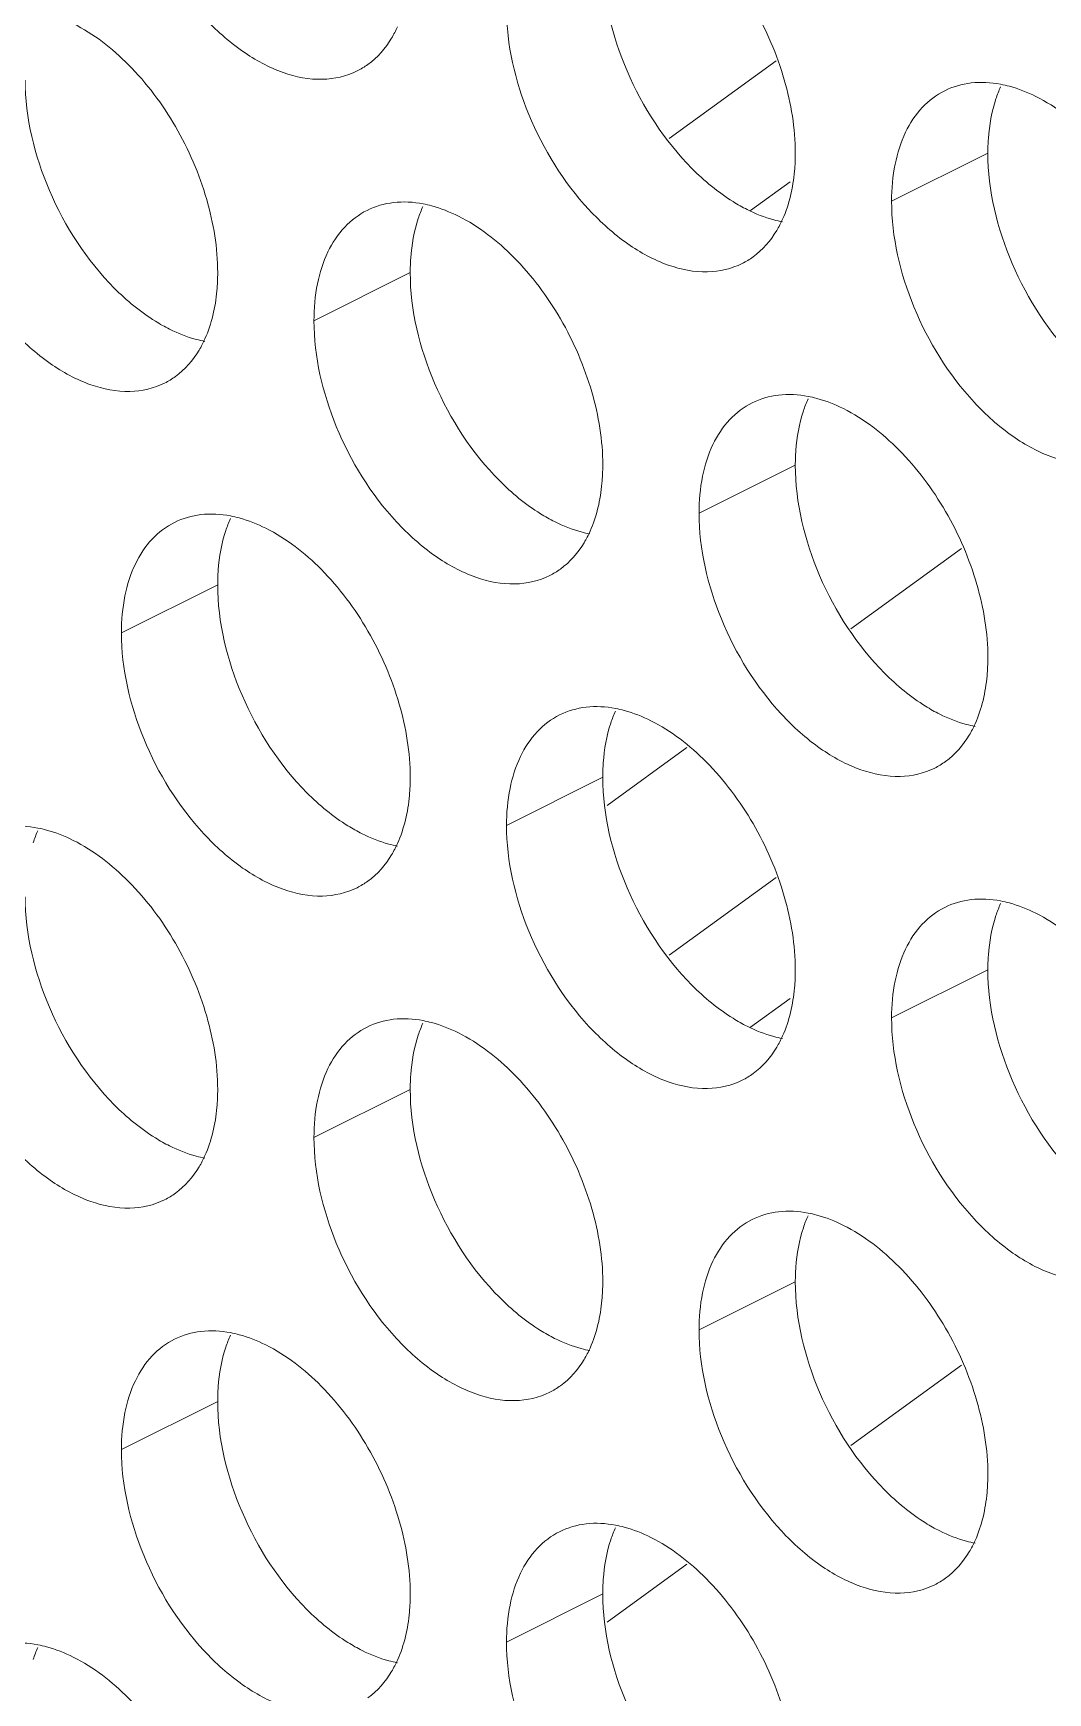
# Model space of a CAD drawing. Header units: millimetres. Extents: x 0 to 2524, y 0 to 1785.
# Drawn here: x 1839.71 to 1845.67, y 861.98 to 871.74 of the extents above; entities that cross this region are included whole.
import ezdxf

# ---------------------------------------------------------------- set-up
doc = ezdxf.new("R2010")
doc.units = ezdxf.units.MM
doc.header["$LTSCALE"] = 0.1
doc.layers.add('标注', color=251, linetype='Continuous', lineweight=9)

msp = doc.modelspace()

# ---------------------------------------------------------------- linework, layer by layer
at = {"layer": '标注'}
for p, q in [((1844.0736, 871.5739), (1843.4446, 871.118)), ((1845.3176, 871.0319), (1844.7519, 870.7491)), ((1844.1564, 870.8634), (1843.9235, 870.6946)), ((1841.9235, 870.329), (1841.3578, 870.0461)), ((1844.1862, 869.1976), (1843.6205, 868.9148)), ((1845.1625, 868.7073), (1844.5124, 868.2361)), ((1840.7921, 868.4947), (1840.2264, 868.2118)), ((1843.5493, 867.5381), (1843.0797, 867.1977)), ((1843.0548, 867.3633), (1842.4891, 867.0804)), ((1844.0736, 866.7739), (1843.4446, 866.318)), ((1845.3176, 866.2319), (1844.7519, 865.9491)), ((1844.1564, 866.0634), (1843.9235, 865.8946)), ((1841.9235, 865.529), (1841.3578, 865.2461)), ((1844.1862, 864.3976), (1843.6205, 864.1148)), ((1845.1625, 863.9073), (1844.5124, 863.4361)), ((1840.7921, 863.6947), (1840.2264, 863.4118)), ((1843.5493, 862.7381), (1843.0797, 862.3977)), ((1843.0548, 862.5633), (1842.4891, 862.2804))]:
    msp.add_line(p, q, dxfattribs=at)
for centre, radius, start, end in [((1841.4091, 871.9198), 0.4532, 296.52559, 305.90341), ((1846.0621, 871.1208), 0.734, 155.87957, 161.78032), ((1842.668, 870.4179), 0.734, 155.87957, 161.78032), ((1843.6719, 870.7885), 0.4532, 296.52559, 305.90341), ((1840.2778, 870.0855), 0.4532, 296.52559, 305.90341), ((1844.9307, 869.2865), 0.734, 155.87957, 161.78032), ((1841.5366, 868.5836), 0.734, 155.87957, 161.78032), ((1842.5405, 868.9542), 0.4532, 296.52559, 305.90341), ((1843.7993, 867.4522), 0.734, 155.87957, 161.78032), ((1844.8032, 867.8228), 0.4532, 296.52559, 305.90341), ((1840.4052, 866.7493), 0.734, 155.87957, 161.78032), ((1841.4091, 867.1198), 0.4532, 296.52559, 305.90341), ((1846.0621, 866.3208), 0.734, 155.87957, 161.78032), ((1842.668, 865.6179), 0.734, 155.87957, 161.78032), ((1843.6719, 865.9885), 0.4532, 296.52559, 305.90341), ((1840.2778, 865.2855), 0.4532, 296.52559, 305.90341), ((1844.9307, 864.4865), 0.734, 155.87957, 161.78032), ((1841.5366, 863.7836), 0.734, 155.87957, 161.78032), ((1842.5405, 864.1542), 0.4532, 296.52559, 305.90341), ((1843.7993, 862.6522), 0.734, 155.87957, 161.78032), ((1844.8032, 863.0228), 0.4532, 296.52559, 305.90341), ((1840.4052, 861.9493), 0.734, 155.87957, 161.78032)]:
    msp.add_arc(centre, radius, start, end, dxfattribs=at)
for points, knots in [([(1841.6115, 871.5143), (1841.5489, 871.4831), (1841.399, 871.4491), (1841.1612, 871.4969), (1840.9228, 871.6275), (1840.615, 871.9051), (1840.329, 872.3678), (1840.2264, 872.8002), (1840.2264, 873.0118)], [0, 0, 0, 0, 0.090718, 0.191742, 0.308104, 0.439279, 0.725532, 1, 1, 1, 1]), ([(1843.3377, 872.4954), (1843.4583, 872.4351), (1843.6888, 872.2547), (1843.955, 871.8967), (1844.1362, 871.4779), (1844.1862, 871.1769), (1844.1862, 871.0319)], [0, 0, 0, 0, 0.229676, 0.488215, 0.753207, 1, 1, 1, 1]), ([(1843.5786, 870.9413), (1843.4171, 871.104), (1843.1661, 871.4912), (1843.0548, 871.9418), (1843.0548, 872.1633)], [0, 0, 0, 0, 0.508684, 1, 1, 1, 1]), ([(1843.8743, 870.3829), (1843.8117, 870.3517), (1843.6618, 870.3177), (1843.424, 870.3655), (1843.1855, 870.4961), (1842.8778, 870.7737), (1842.5917, 871.2364), (1842.4891, 871.6688), (1842.4891, 871.8804)], [0, 0, 0, 0, 0.090718, 0.191742, 0.308104, 0.439279, 0.725532, 1, 1, 1, 1]), ([(1839.9436, 871.7925), (1840.0642, 871.7321), (1840.2947, 871.5518), (1840.5609, 871.1937), (1840.7421, 870.775), (1840.7921, 870.4739), (1840.7921, 870.329)], [0, 0, 0, 0, 0.229676, 0.488215, 0.753207, 1, 1, 1, 1]), ([(1841.8488, 871.7744), (1841.8385, 871.7515), (1841.7953, 871.6675), (1841.7312, 871.5934), (1841.6749, 871.5527)], [0, 0, 0, 0, 0.265525, 1, 1, 1, 1]), ([(1840.1845, 870.2383), (1840.023, 870.4011), (1839.772, 870.7883), (1839.6607, 871.2388), (1839.6607, 871.4603)], [0, 0, 0, 0, 0.508684, 1, 1, 1, 1]), ([(1845.0638, 871.3981), (1845.1121, 871.4222), (1845.2222, 871.4539), (1845.3358, 871.4471), (1845.3927, 871.4362)], [0, 0, 0, 0, 0.482538, 1, 1, 1, 1]), ([(1845.3927, 871.4362), (1845.4099, 871.4329), (1845.4815, 871.4163), (1845.5504, 871.389), (1845.6004, 871.364)], [0, 0, 0, 0, 0.238696, 1, 1, 1, 1]), ([(1844.7519, 870.7491), (1844.7519, 870.8219), (1844.7639, 870.9609), (1844.8229, 871.151), (1844.9223, 871.3032), (1845.0149, 871.3737), (1845.0638, 871.3981)], [0, 0, 0, 0, 0.289235, 0.54966, 0.782932, 1, 1, 1, 1]), ([(1845.3176, 871.0319), (1845.3176, 871.0603), (1845.3213, 871.1678), (1845.3401, 871.2752), (1845.3649, 871.3503)], [0, 0, 0, 0, 0.264225, 1, 1, 1, 1]), ([(1845.6004, 871.364), (1845.7211, 871.3037), (1845.9516, 871.1234), (1846.2178, 870.7653), (1846.3989, 870.3466), (1846.4489, 870.0455), (1846.4489, 869.9005)], [0, 0, 0, 0, 0.229676, 0.488215, 0.753207, 1, 1, 1, 1]), ([(1840.4802, 869.68), (1840.4176, 869.6488), (1840.2676, 869.6148), (1840.0299, 869.6626), (1839.7914, 869.7932), (1839.4837, 870.0707), (1839.1976, 870.5334), (1839.095, 870.9659), (1839.095, 871.1775)], [0, 0, 0, 0, 0.090718, 0.191742, 0.308104, 0.439279, 0.725532, 1, 1, 1, 1]), ([(1844.1862, 871.0319), (1844.1862, 870.9963), (1844.1805, 870.864), (1844.1513, 870.7314), (1844.1116, 870.643)], [0, 0, 0, 0, 0.268874, 1, 1, 1, 1]), ([(1845.8414, 869.8099), (1845.6798, 869.9727), (1845.4288, 870.3598), (1845.3176, 870.8104), (1845.3176, 871.0319)], [0, 0, 0, 0, 0.508684, 1, 1, 1, 1]), ([(1843.9033, 870.6998), (1843.8749, 870.714), (1843.757, 870.7805), (1843.6515, 870.8678), (1843.5786, 870.9413)], [0, 0, 0, 0, 0.235002, 1, 1, 1, 1]), ([(1841.6697, 870.6951), (1841.718, 870.7192), (1841.8281, 870.751), (1841.9417, 870.7442), (1841.9986, 870.7333)], [0, 0, 0, 0, 0.482538, 1, 1, 1, 1]), ([(1841.9986, 870.7333), (1842.0158, 870.73), (1842.0874, 870.7134), (1842.1563, 870.6861), (1842.2063, 870.6611)], [0, 0, 0, 0, 0.238696, 1, 1, 1, 1]), ([(1846.137, 869.2516), (1846.0744, 869.2203), (1845.9245, 869.1864), (1845.6867, 869.2341), (1845.4483, 869.3648), (1845.1405, 869.6423), (1844.8545, 870.105), (1844.7519, 870.5374), (1844.7519, 870.7491)], [0, 0, 0, 0, 0.090718, 0.191742, 0.308104, 0.439279, 0.725532, 1, 1, 1, 1]), ([(1841.3578, 870.0461), (1841.3578, 870.119), (1841.3698, 870.2579), (1841.4288, 870.4481), (1841.5282, 870.6003), (1841.6207, 870.6707), (1841.6697, 870.6951)], [0, 0, 0, 0, 0.289235, 0.54966, 0.782932, 1, 1, 1, 1]), ([(1841.9235, 870.329), (1841.9235, 870.3574), (1841.9271, 870.4648), (1841.946, 870.5723), (1841.9708, 870.6474)], [0, 0, 0, 0, 0.264225, 1, 1, 1, 1]), ([(1842.2063, 870.6611), (1842.3269, 870.6008), (1842.5575, 870.4204), (1842.8237, 870.0624), (1843.0048, 869.6436), (1843.0548, 869.3425), (1843.0548, 869.1976)], [0, 0, 0, 0, 0.229676, 0.488215, 0.753207, 1, 1, 1, 1]), ([(1844.111, 870.6276), (1844.0938, 870.6309), (1844.0223, 870.6475), (1843.9533, 870.6748), (1843.9033, 870.6998)], [0, 0, 0, 0, 0.238696, 1, 1, 1, 1]), ([(1844.1116, 870.643), (1844.1013, 870.6202), (1844.058, 870.5362), (1843.9939, 870.462), (1843.9377, 870.4213)], [0, 0, 0, 0, 0.265525, 1, 1, 1, 1]), ([(1840.7921, 870.329), (1840.7921, 870.2934), (1840.7864, 870.1611), (1840.7572, 870.0285), (1840.7175, 869.9401)], [0, 0, 0, 0, 0.268874, 1, 1, 1, 1]), ([(1842.4473, 869.1069), (1842.2857, 869.2697), (1842.0347, 869.6569), (1841.9235, 870.1075), (1841.9235, 870.329)], [0, 0, 0, 0, 0.508684, 1, 1, 1, 1]), ([(1840.5092, 869.9969), (1840.4808, 870.0111), (1840.3629, 870.0776), (1840.2574, 870.1649), (1840.1845, 870.2383)], [0, 0, 0, 0, 0.235002, 1, 1, 1, 1]), ([(1840.7169, 869.9247), (1840.6997, 869.928), (1840.6281, 869.9446), (1840.5592, 869.9719), (1840.5092, 869.9969)], [0, 0, 0, 0, 0.238696, 1, 1, 1, 1]), ([(1842.7429, 868.5486), (1842.6803, 868.5174), (1842.5304, 868.4834), (1842.2926, 868.5312), (1842.0542, 868.6618), (1841.7464, 868.9394), (1841.4604, 869.4021), (1841.3578, 869.8345), (1841.3578, 870.0461)], [0, 0, 0, 0, 0.090718, 0.191742, 0.308104, 0.439279, 0.725532, 1, 1, 1, 1]), ([(1840.7175, 869.9401), (1840.7072, 869.9172), (1840.6639, 869.8332), (1840.5998, 869.7591), (1840.5436, 869.7184)], [0, 0, 0, 0, 0.265525, 1, 1, 1, 1]), ([(1843.6205, 868.9148), (1843.6205, 868.9876), (1843.6325, 869.1265), (1843.6915, 869.3167), (1843.7909, 869.4689), (1843.8835, 869.5393), (1843.9324, 869.5637)], [0, 0, 0, 0, 0.289235, 0.54966, 0.782932, 1, 1, 1, 1]), ([(1843.9324, 869.5637), (1843.9807, 869.5878), (1844.0908, 869.6196), (1844.2045, 869.6128), (1844.2613, 869.6019)], [0, 0, 0, 0, 0.482538, 1, 1, 1, 1]), ([(1844.2613, 869.6019), (1844.2786, 869.5986), (1844.3501, 869.582), (1844.419, 869.5547), (1844.469, 869.5297)], [0, 0, 0, 0, 0.238696, 1, 1, 1, 1]), ([(1844.1862, 869.1976), (1844.1862, 869.226), (1844.1899, 869.3335), (1844.2087, 869.4409), (1844.2335, 869.516)], [0, 0, 0, 0, 0.264225, 1, 1, 1, 1]), ([(1844.469, 869.5297), (1844.5897, 869.4694), (1844.8202, 869.2891), (1845.0864, 868.931), (1845.2675, 868.5123), (1845.3176, 868.2112), (1845.3176, 868.0662)], [0, 0, 0, 0, 0.229676, 0.488215, 0.753207, 1, 1, 1, 1]), ([(1843.0548, 869.1976), (1843.0548, 869.162), (1843.0491, 869.0297), (1843.0199, 868.8971), (1842.9802, 868.8087)], [0, 0, 0, 0, 0.268874, 1, 1, 1, 1]), ([(1844.71, 867.9756), (1844.5484, 868.1383), (1844.2974, 868.5255), (1844.1862, 868.9761), (1844.1862, 869.1976)], [0, 0, 0, 0, 0.508684, 1, 1, 1, 1]), ([(1842.772, 868.8655), (1842.7436, 868.8797), (1842.6256, 868.9462), (1842.5201, 869.0335), (1842.4473, 869.1069)], [0, 0, 0, 0, 0.235002, 1, 1, 1, 1]), ([(1840.5383, 868.8608), (1840.5866, 868.8849), (1840.6967, 868.9167), (1840.8104, 868.9098), (1840.8672, 868.899)], [0, 0, 0, 0, 0.482538, 1, 1, 1, 1]), ([(1840.8672, 868.899), (1840.8844, 868.8957), (1840.956, 868.8791), (1841.0249, 868.8518), (1841.0749, 868.8268)], [0, 0, 0, 0, 0.238696, 1, 1, 1, 1]), ([(1845.0057, 867.4172), (1844.9431, 867.386), (1844.7931, 867.352), (1844.5553, 867.3998), (1844.3169, 867.5304), (1844.0091, 867.808), (1843.7231, 868.2707), (1843.6205, 868.7031), (1843.6205, 868.9148)], [0, 0, 0, 0, 0.090718, 0.191742, 0.308104, 0.439279, 0.725532, 1, 1, 1, 1]), ([(1840.2264, 868.2118), (1840.2264, 868.2847), (1840.2384, 868.4236), (1840.2974, 868.6138), (1840.3968, 868.766), (1840.4894, 868.8364), (1840.5383, 868.8608)], [0, 0, 0, 0, 0.289235, 0.54966, 0.782932, 1, 1, 1, 1]), ([(1840.7921, 868.4947), (1840.7921, 868.5231), (1840.7958, 868.6305), (1840.8146, 868.7379), (1840.8394, 868.8131)], [0, 0, 0, 0, 0.264225, 1, 1, 1, 1]), ([(1841.0749, 868.8268), (1841.1956, 868.7665), (1841.4261, 868.5861), (1841.6923, 868.228), (1841.8734, 867.8093), (1841.9235, 867.5082), (1841.9235, 867.3633)], [0, 0, 0, 0, 0.229676, 0.488215, 0.753207, 1, 1, 1, 1]), ([(1842.9797, 868.7933), (1842.9625, 868.7966), (1842.8909, 868.8132), (1842.822, 868.8405), (1842.772, 868.8655)], [0, 0, 0, 0, 0.238696, 1, 1, 1, 1]), ([(1842.9802, 868.8087), (1842.9699, 868.7858), (1842.9266, 868.7019), (1842.8625, 868.6277), (1842.8063, 868.587)], [0, 0, 0, 0, 0.265525, 1, 1, 1, 1]), ([(1841.3159, 867.2726), (1841.1543, 867.4354), (1840.9033, 867.8226), (1840.7921, 868.2731), (1840.7921, 868.4947)], [0, 0, 0, 0, 0.508684, 1, 1, 1, 1]), ([(1841.6115, 866.7143), (1841.5489, 866.6831), (1841.399, 866.6491), (1841.1612, 866.6969), (1840.9228, 866.8275), (1840.615, 867.1051), (1840.329, 867.5678), (1840.2264, 868.0002), (1840.2264, 868.2118)], [0, 0, 0, 0, 0.090718, 0.191742, 0.308104, 0.439279, 0.725532, 1, 1, 1, 1]), ([(1845.3176, 868.0662), (1845.3176, 868.0306), (1845.3119, 867.8984), (1845.2826, 867.7657), (1845.2429, 867.6774)], [0, 0, 0, 0, 0.268874, 1, 1, 1, 1]), ([(1845.0347, 867.7341), (1845.0063, 867.7483), (1844.8884, 867.8148), (1844.7829, 867.9022), (1844.71, 867.9756)], [0, 0, 0, 0, 0.235002, 1, 1, 1, 1]), ([(1842.4891, 867.0804), (1842.4891, 867.1533), (1842.5011, 867.2922), (1842.5602, 867.4824), (1842.6595, 867.6346), (1842.7521, 867.705), (1842.801, 867.7294)], [0, 0, 0, 0, 0.289235, 0.54966, 0.782932, 1, 1, 1, 1]), ([(1842.801, 867.7294), (1842.8494, 867.7535), (1842.9594, 867.7853), (1843.0731, 867.7785), (1843.13, 867.7676)], [0, 0, 0, 0, 0.482538, 1, 1, 1, 1]), ([(1843.13, 867.7676), (1843.1472, 867.7643), (1843.2188, 867.7477), (1843.2877, 867.7204), (1843.3377, 867.6954)], [0, 0, 0, 0, 0.238696, 1, 1, 1, 1]), ([(1845.2424, 867.6619), (1845.2252, 867.6652), (1845.1536, 867.6818), (1845.0847, 867.7091), (1845.0347, 867.7341)], [0, 0, 0, 0, 0.238696, 1, 1, 1, 1]), ([(1843.0548, 867.3633), (1843.0548, 867.3917), (1843.0585, 867.4992), (1843.0773, 867.6066), (1843.1022, 867.6817)], [0, 0, 0, 0, 0.264225, 1, 1, 1, 1]), ([(1843.3377, 867.6954), (1843.4583, 867.6351), (1843.6888, 867.4547), (1843.955, 867.0967), (1844.1362, 866.6779), (1844.1862, 866.3769), (1844.1862, 866.2319)], [0, 0, 0, 0, 0.229676, 0.488215, 0.753207, 1, 1, 1, 1]), ([(1845.2429, 867.6774), (1845.2327, 867.6545), (1845.1894, 867.5705), (1845.1253, 867.4964), (1845.069, 867.4557)], [0, 0, 0, 0, 0.265525, 1, 1, 1, 1]), ([(1841.9235, 867.3633), (1841.9235, 867.3277), (1841.9178, 867.1954), (1841.8885, 867.0628), (1841.8488, 866.9744)], [0, 0, 0, 0, 0.268874, 1, 1, 1, 1]), ([(1843.5786, 866.1413), (1843.4171, 866.304), (1843.1661, 866.6912), (1843.0548, 867.1418), (1843.0548, 867.3633)], [0, 0, 0, 0, 0.508684, 1, 1, 1, 1]), ([(1841.6406, 867.0312), (1841.6122, 867.0454), (1841.4943, 867.1119), (1841.3888, 867.1992), (1841.3159, 867.2726)], [0, 0, 0, 0, 0.235002, 1, 1, 1, 1]), ([(1839.4069, 867.0265), (1839.4552, 867.0506), (1839.5653, 867.0823), (1839.679, 867.0755), (1839.7359, 867.0647)], [0, 0, 0, 0, 0.482538, 1, 1, 1, 1]), ([(1839.7359, 867.0647), (1839.7531, 867.0614), (1839.8246, 867.0447), (1839.8936, 867.0175), (1839.9436, 866.9925)], [0, 0, 0, 0, 0.238696, 1, 1, 1, 1]), ([(1841.8483, 866.959), (1841.8311, 866.9623), (1841.7595, 866.9789), (1841.6906, 867.0062), (1841.6406, 867.0312)], [0, 0, 0, 0, 0.238696, 1, 1, 1, 1]), ([(1843.8743, 865.5829), (1843.8117, 865.5517), (1843.6618, 865.5177), (1843.424, 865.5655), (1843.1855, 865.6961), (1842.8778, 865.9737), (1842.5917, 866.4364), (1842.4891, 866.8688), (1842.4891, 867.0804)], [0, 0, 0, 0, 0.090718, 0.191742, 0.308104, 0.439279, 0.725532, 1, 1, 1, 1]), ([(1839.9436, 866.9925), (1840.0642, 866.9321), (1840.2947, 866.7518), (1840.5609, 866.3937), (1840.7421, 865.975), (1840.7921, 865.6739), (1840.7921, 865.529)], [0, 0, 0, 0, 0.229676, 0.488215, 0.753207, 1, 1, 1, 1]), ([(1841.8488, 866.9744), (1841.8385, 866.9515), (1841.7953, 866.8675), (1841.7312, 866.7934), (1841.6749, 866.7527)], [0, 0, 0, 0, 0.265525, 1, 1, 1, 1]), ([(1840.1845, 865.4383), (1840.023, 865.6011), (1839.772, 865.9883), (1839.6607, 866.4388), (1839.6607, 866.6603)], [0, 0, 0, 0, 0.508684, 1, 1, 1, 1]), ([(1845.0638, 866.5981), (1845.1121, 866.6222), (1845.2222, 866.6539), (1845.3358, 866.6471), (1845.3927, 866.6362)], [0, 0, 0, 0, 0.482538, 1, 1, 1, 1]), ([(1845.3927, 866.6362), (1845.4099, 866.6329), (1845.4815, 866.6163), (1845.5504, 866.589), (1845.6004, 866.564)], [0, 0, 0, 0, 0.238696, 1, 1, 1, 1]), ([(1844.7519, 865.9491), (1844.7519, 866.0219), (1844.7639, 866.1609), (1844.8229, 866.351), (1844.9223, 866.5032), (1845.0149, 866.5737), (1845.0638, 866.5981)], [0, 0, 0, 0, 0.289235, 0.54966, 0.782932, 1, 1, 1, 1]), ([(1845.3176, 866.2319), (1845.3176, 866.2603), (1845.3213, 866.3678), (1845.3401, 866.4752), (1845.3649, 866.5503)], [0, 0, 0, 0, 0.264225, 1, 1, 1, 1]), ([(1845.6004, 866.564), (1845.7211, 866.5037), (1845.9516, 866.3234), (1846.2178, 865.9653), (1846.3989, 865.5466), (1846.4489, 865.2455), (1846.4489, 865.1005)], [0, 0, 0, 0, 0.229676, 0.488215, 0.753207, 1, 1, 1, 1]), ([(1840.4802, 864.88), (1840.4176, 864.8488), (1840.2676, 864.8148), (1840.0299, 864.8626), (1839.7914, 864.9932), (1839.4837, 865.2707), (1839.1976, 865.7334), (1839.095, 866.1659), (1839.095, 866.3775)], [0, 0, 0, 0, 0.090718, 0.191742, 0.308104, 0.439279, 0.725532, 1, 1, 1, 1]), ([(1844.1862, 866.2319), (1844.1862, 866.1963), (1844.1805, 866.064), (1844.1513, 865.9314), (1844.1116, 865.843)], [0, 0, 0, 0, 0.268874, 1, 1, 1, 1]), ([(1845.8414, 865.0099), (1845.6798, 865.1727), (1845.4288, 865.5598), (1845.3176, 866.0104), (1845.3176, 866.2319)], [0, 0, 0, 0, 0.508684, 1, 1, 1, 1]), ([(1843.9033, 865.8998), (1843.8749, 865.914), (1843.757, 865.9805), (1843.6515, 866.0678), (1843.5786, 866.1413)], [0, 0, 0, 0, 0.235002, 1, 1, 1, 1]), ([(1841.3578, 865.2461), (1841.3578, 865.319), (1841.3698, 865.4579), (1841.4288, 865.6481), (1841.5282, 865.8003), (1841.6207, 865.8707), (1841.6697, 865.8951)], [0, 0, 0, 0, 0.289235, 0.54966, 0.782932, 1, 1, 1, 1]), ([(1841.6697, 865.8951), (1841.718, 865.9192), (1841.8281, 865.951), (1841.9417, 865.9442), (1841.9986, 865.9333)], [0, 0, 0, 0, 0.482538, 1, 1, 1, 1]), ([(1841.9986, 865.9333), (1842.0158, 865.93), (1842.0874, 865.9134), (1842.1563, 865.8861), (1842.2063, 865.8611)], [0, 0, 0, 0, 0.238696, 1, 1, 1, 1]), ([(1842.2063, 865.8611), (1842.3269, 865.8008), (1842.5575, 865.6204), (1842.8237, 865.2624), (1843.0048, 864.8436), (1843.0548, 864.5425), (1843.0548, 864.3976)], [0, 0, 0, 0, 0.229676, 0.488215, 0.753207, 1, 1, 1, 1]), ([(1844.111, 865.8276), (1844.0938, 865.8309), (1844.0223, 865.8475), (1843.9533, 865.8748), (1843.9033, 865.8998)], [0, 0, 0, 0, 0.238696, 1, 1, 1, 1]), ([(1846.137, 864.4516), (1846.0744, 864.4203), (1845.9245, 864.3864), (1845.6867, 864.4341), (1845.4483, 864.5648), (1845.1405, 864.8423), (1844.8545, 865.305), (1844.7519, 865.7374), (1844.7519, 865.9491)], [0, 0, 0, 0, 0.090718, 0.191742, 0.308104, 0.439279, 0.725532, 1, 1, 1, 1]), ([(1841.9235, 865.529), (1841.9235, 865.5574), (1841.9271, 865.6648), (1841.946, 865.7723), (1841.9708, 865.8474)], [0, 0, 0, 0, 0.264225, 1, 1, 1, 1]), ([(1844.1116, 865.843), (1844.1013, 865.8202), (1844.058, 865.7362), (1843.9939, 865.662), (1843.9377, 865.6213)], [0, 0, 0, 0, 0.265525, 1, 1, 1, 1]), ([(1840.7921, 865.529), (1840.7921, 865.4934), (1840.7864, 865.3611), (1840.7572, 865.2285), (1840.7175, 865.1401)], [0, 0, 0, 0, 0.268874, 1, 1, 1, 1]), ([(1842.4473, 864.3069), (1842.2857, 864.4697), (1842.0347, 864.8569), (1841.9235, 865.3075), (1841.9235, 865.529)], [0, 0, 0, 0, 0.508684, 1, 1, 1, 1]), ([(1840.5092, 865.1969), (1840.4808, 865.2111), (1840.3629, 865.2776), (1840.2574, 865.3649), (1840.1845, 865.4383)], [0, 0, 0, 0, 0.235002, 1, 1, 1, 1]), ([(1840.7169, 865.1247), (1840.6997, 865.128), (1840.6281, 865.1446), (1840.5592, 865.1719), (1840.5092, 865.1969)], [0, 0, 0, 0, 0.238696, 1, 1, 1, 1]), ([(1842.7429, 863.7486), (1842.6803, 863.7174), (1842.5304, 863.6834), (1842.2926, 863.7312), (1842.0542, 863.8618), (1841.7464, 864.1394), (1841.4604, 864.6021), (1841.3578, 865.0345), (1841.3578, 865.2461)], [0, 0, 0, 0, 0.090718, 0.191742, 0.308104, 0.439279, 0.725532, 1, 1, 1, 1]), ([(1840.7175, 865.1401), (1840.7072, 865.1172), (1840.6639, 865.0332), (1840.5998, 864.9591), (1840.5436, 864.9184)], [0, 0, 0, 0, 0.265525, 1, 1, 1, 1]), ([(1843.9324, 864.7637), (1843.9807, 864.7878), (1844.0908, 864.8196), (1844.2045, 864.8128), (1844.2613, 864.8019)], [0, 0, 0, 0, 0.482538, 1, 1, 1, 1]), ([(1844.2613, 864.8019), (1844.2786, 864.7986), (1844.3501, 864.782), (1844.419, 864.7547), (1844.469, 864.7297)], [0, 0, 0, 0, 0.238696, 1, 1, 1, 1]), ([(1843.6205, 864.1148), (1843.6205, 864.1876), (1843.6325, 864.3265), (1843.6915, 864.5167), (1843.7909, 864.6689), (1843.8835, 864.7393), (1843.9324, 864.7637)], [0, 0, 0, 0, 0.289235, 0.54966, 0.782932, 1, 1, 1, 1]), ([(1844.1862, 864.3976), (1844.1862, 864.426), (1844.1899, 864.5335), (1844.2087, 864.6409), (1844.2335, 864.716)], [0, 0, 0, 0, 0.264225, 1, 1, 1, 1]), ([(1844.469, 864.7297), (1844.5897, 864.6694), (1844.8202, 864.4891), (1845.0864, 864.131), (1845.2675, 863.7123), (1845.3176, 863.4112), (1845.3176, 863.2662)], [0, 0, 0, 0, 0.229676, 0.488215, 0.753207, 1, 1, 1, 1]), ([(1843.0548, 864.3976), (1843.0548, 864.362), (1843.0491, 864.2297), (1843.0199, 864.0971), (1842.9802, 864.0087)], [0, 0, 0, 0, 0.268874, 1, 1, 1, 1]), ([(1844.71, 863.1756), (1844.5484, 863.3383), (1844.2974, 863.7255), (1844.1862, 864.1761), (1844.1862, 864.3976)], [0, 0, 0, 0, 0.508684, 1, 1, 1, 1]), ([(1842.772, 864.0655), (1842.7436, 864.0797), (1842.6256, 864.1462), (1842.5201, 864.2335), (1842.4473, 864.3069)], [0, 0, 0, 0, 0.235002, 1, 1, 1, 1]), ([(1840.5383, 864.0608), (1840.5866, 864.0849), (1840.6967, 864.1167), (1840.8104, 864.1098), (1840.8672, 864.099)], [0, 0, 0, 0, 0.482538, 1, 1, 1, 1]), ([(1840.8672, 864.099), (1840.8844, 864.0957), (1840.956, 864.0791), (1841.0249, 864.0518), (1841.0749, 864.0268)], [0, 0, 0, 0, 0.238696, 1, 1, 1, 1]), ([(1845.0057, 862.6172), (1844.9431, 862.586), (1844.7931, 862.552), (1844.5553, 862.5998), (1844.3169, 862.7304), (1844.0091, 863.008), (1843.7231, 863.4707), (1843.6205, 863.9031), (1843.6205, 864.1148)], [0, 0, 0, 0, 0.090718, 0.191742, 0.308104, 0.439279, 0.725532, 1, 1, 1, 1]), ([(1840.2264, 863.4118), (1840.2264, 863.4847), (1840.2384, 863.6236), (1840.2974, 863.8138), (1840.3968, 863.966), (1840.4894, 864.0364), (1840.5383, 864.0608)], [0, 0, 0, 0, 0.289235, 0.54966, 0.782932, 1, 1, 1, 1]), ([(1840.7921, 863.6947), (1840.7921, 863.7231), (1840.7958, 863.8305), (1840.8146, 863.9379), (1840.8394, 864.0131)], [0, 0, 0, 0, 0.264225, 1, 1, 1, 1]), ([(1841.0749, 864.0268), (1841.1956, 863.9665), (1841.4261, 863.7861), (1841.6923, 863.428), (1841.8734, 863.0093), (1841.9235, 862.7082), (1841.9235, 862.5633)], [0, 0, 0, 0, 0.229676, 0.488215, 0.753207, 1, 1, 1, 1]), ([(1842.9797, 863.9933), (1842.9625, 863.9966), (1842.8909, 864.0132), (1842.822, 864.0405), (1842.772, 864.0655)], [0, 0, 0, 0, 0.238696, 1, 1, 1, 1]), ([(1842.9802, 864.0087), (1842.9699, 863.9858), (1842.9266, 863.9019), (1842.8625, 863.8277), (1842.8063, 863.787)], [0, 0, 0, 0, 0.265525, 1, 1, 1, 1]), ([(1841.3159, 862.4726), (1841.1543, 862.6354), (1840.9033, 863.0226), (1840.7921, 863.4731), (1840.7921, 863.6947)], [0, 0, 0, 0, 0.508684, 1, 1, 1, 1]), ([(1841.6115, 861.9143), (1841.5489, 861.8831), (1841.399, 861.8491), (1841.1612, 861.8969), (1840.9228, 862.0275), (1840.615, 862.3051), (1840.329, 862.7678), (1840.2264, 863.2002), (1840.2264, 863.4118)], [0, 0, 0, 0, 0.090718, 0.191742, 0.308104, 0.439279, 0.725532, 1, 1, 1, 1]), ([(1845.3176, 863.2662), (1845.3176, 863.2306), (1845.3119, 863.0984), (1845.2826, 862.9657), (1845.2429, 862.8774)], [0, 0, 0, 0, 0.268874, 1, 1, 1, 1]), ([(1845.0347, 862.9341), (1845.0063, 862.9483), (1844.8884, 863.0148), (1844.7829, 863.1022), (1844.71, 863.1756)], [0, 0, 0, 0, 0.235002, 1, 1, 1, 1]), ([(1842.4891, 862.2804), (1842.4891, 862.3533), (1842.5011, 862.4922), (1842.5602, 862.6824), (1842.6595, 862.8346), (1842.7521, 862.905), (1842.801, 862.9294)], [0, 0, 0, 0, 0.289235, 0.54966, 0.782932, 1, 1, 1, 1]), ([(1842.801, 862.9294), (1842.8494, 862.9535), (1842.9594, 862.9853), (1843.0731, 862.9785), (1843.13, 862.9676)], [0, 0, 0, 0, 0.482538, 1, 1, 1, 1]), ([(1843.13, 862.9676), (1843.1472, 862.9643), (1843.2188, 862.9477), (1843.2877, 862.9204), (1843.3377, 862.8954)], [0, 0, 0, 0, 0.238696, 1, 1, 1, 1]), ([(1845.2424, 862.8619), (1845.2252, 862.8652), (1845.1536, 862.8818), (1845.0847, 862.9091), (1845.0347, 862.9341)], [0, 0, 0, 0, 0.238696, 1, 1, 1, 1]), ([(1843.0548, 862.5633), (1843.0548, 862.5917), (1843.0585, 862.6992), (1843.0773, 862.8066), (1843.1022, 862.8817)], [0, 0, 0, 0, 0.264225, 1, 1, 1, 1]), ([(1843.3377, 862.8954), (1843.4583, 862.8351), (1843.6888, 862.6547), (1843.955, 862.2967), (1844.1362, 861.8779), (1844.1862, 861.5769), (1844.1862, 861.4319)], [0, 0, 0, 0, 0.229676, 0.488215, 0.753207, 1, 1, 1, 1]), ([(1845.2429, 862.8774), (1845.2327, 862.8545), (1845.1894, 862.7705), (1845.1253, 862.6964), (1845.069, 862.6557)], [0, 0, 0, 0, 0.265525, 1, 1, 1, 1]), ([(1841.9235, 862.5633), (1841.9235, 862.5277), (1841.9178, 862.3954), (1841.8885, 862.2628), (1841.8488, 862.1744)], [0, 0, 0, 0, 0.268874, 1, 1, 1, 1]), ([(1843.5786, 861.3413), (1843.4171, 861.504), (1843.1661, 861.8912), (1843.0548, 862.3418), (1843.0548, 862.5633)], [0, 0, 0, 0, 0.508684, 1, 1, 1, 1]), ([(1841.6406, 862.2312), (1841.6122, 862.2454), (1841.4943, 862.3119), (1841.3888, 862.3992), (1841.3159, 862.4726)], [0, 0, 0, 0, 0.235002, 1, 1, 1, 1]), ([(1839.4069, 862.2265), (1839.4552, 862.2506), (1839.5653, 862.2823), (1839.679, 862.2755), (1839.7359, 862.2647)], [0, 0, 0, 0, 0.482538, 1, 1, 1, 1]), ([(1839.7359, 862.2647), (1839.7531, 862.2614), (1839.8246, 862.2447), (1839.8936, 862.2175), (1839.9436, 862.1925)], [0, 0, 0, 0, 0.238696, 1, 1, 1, 1]), ([(1843.8743, 860.7829), (1843.8117, 860.7517), (1843.6618, 860.7177), (1843.424, 860.7655), (1843.1855, 860.8961), (1842.8778, 861.1737), (1842.5917, 861.6364), (1842.4891, 862.0688), (1842.4891, 862.2804)], [0, 0, 0, 0, 0.090718, 0.191742, 0.308104, 0.439279, 0.725532, 1, 1, 1, 1]), ([(1839.9436, 862.1925), (1840.0642, 862.1321), (1840.2947, 861.9518), (1840.5609, 861.5937), (1840.7421, 861.175), (1840.7921, 860.8739), (1840.7921, 860.729)], [0, 0, 0, 0, 0.229676, 0.488215, 0.753207, 1, 1, 1, 1]), ([(1841.8483, 862.159), (1841.8311, 862.1623), (1841.7595, 862.1789), (1841.6906, 862.2062), (1841.6406, 862.2312)], [0, 0, 0, 0, 0.238696, 1, 1, 1, 1]), ([(1841.8488, 862.1744), (1841.8385, 862.1515), (1841.7953, 862.0675), (1841.7312, 861.9934), (1841.6749, 861.9527)], [0, 0, 0, 0, 0.265525, 1, 1, 1, 1])]:
    msp.add_open_spline(points, degree=3, knots=knots, dxfattribs=at)

doc.saveas('drawing.dxf')
